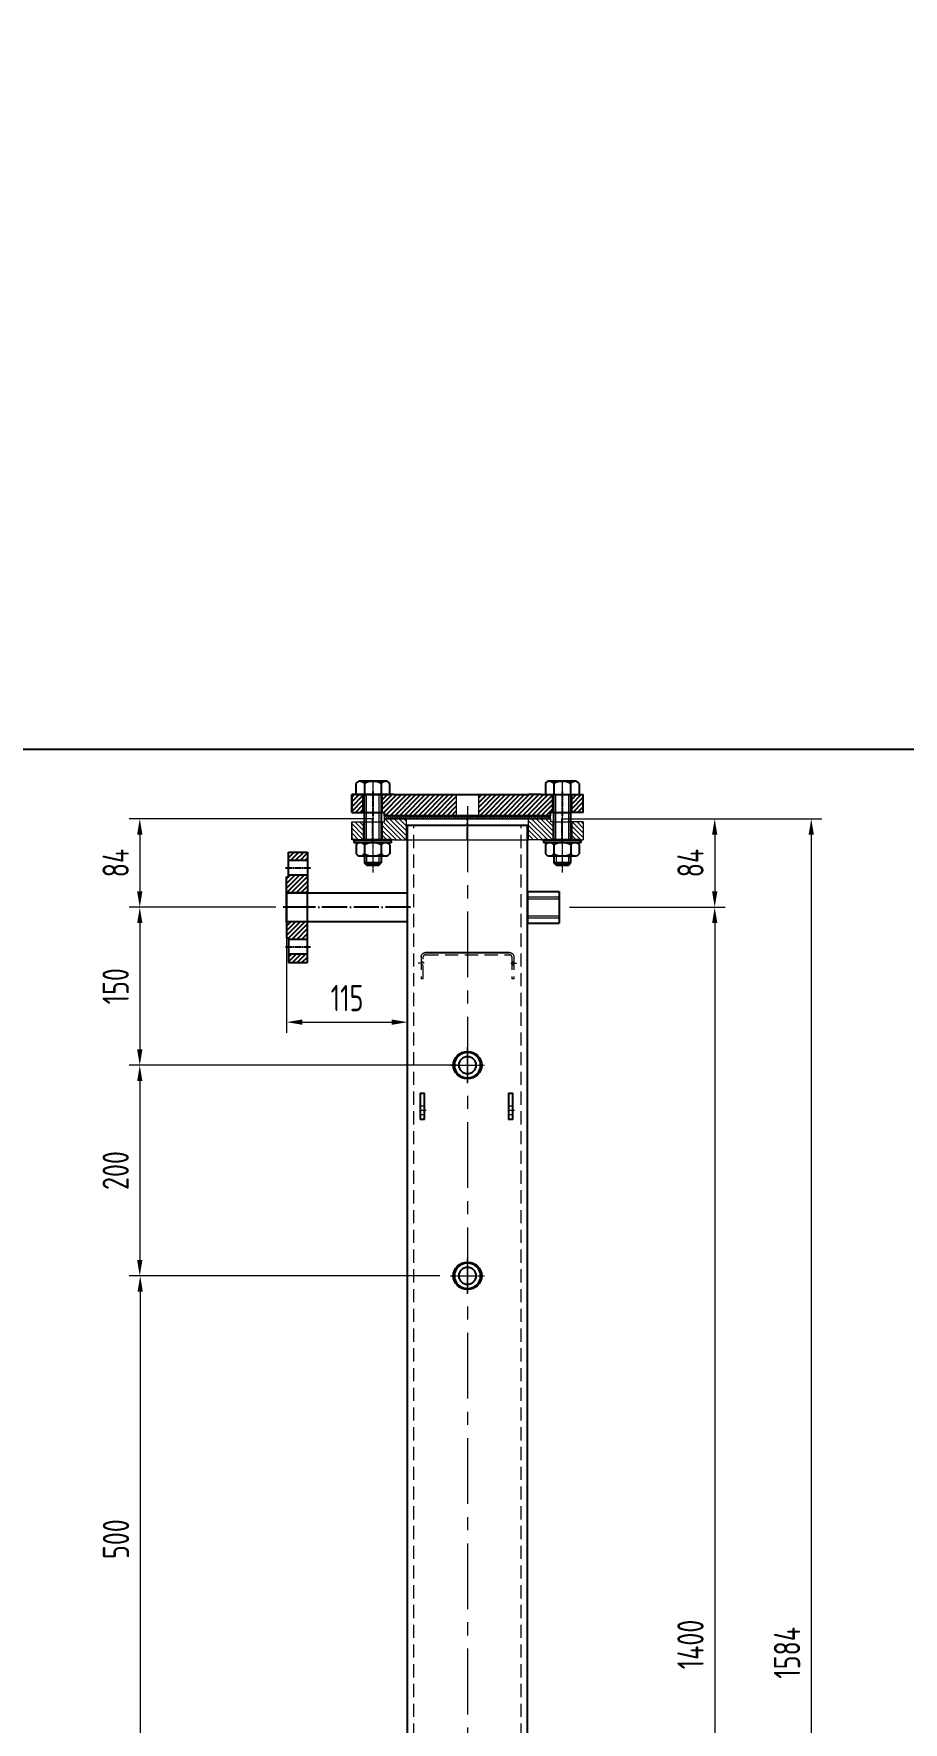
# Model space of a CAD drawing. Header units: millimetres. Extents: x -46397 to 283259, y -8690 to 23983.
# Drawn here: x 221062 to 221888, y -850 to 754 of the extents above; entities that cross this region are included whole.
import ezdxf
from ezdxf import colors
from ezdxf.entities.mleader import LeaderData, LeaderLine
from ezdxf.math import Vec2, Vec3

# ---------------------------------------------------------------- set-up
doc = ezdxf.new("R2010")
doc.units = ezdxf.units.MM
for name, pattern in [('ACAD_ISO04W100', [30, 24, -3, 0, -3]), ('AM_ISO08W050', [18, 12, -1.5, 3, -1.5]), ('AM_ISO08W050x2', [9, 6, -0.75, 1.5, -0.75]), ('CENTER', [2, 1.25, -0.25, 0.25, -0.25]), ('HIDDEN', [0.375, 0.25, -0.125]), ('HIDDENX2', [0.75, 0.5, -0.25])]:
    doc.linetypes.add(name, pattern=pattern)
doc.layers.get('Defpoints').update_dxf_attribs({"lineweight": 0})
for name, color, linetype, lineweight in [('AM_7', 4, 'AM_ISO08W050', 25), ('Dtext', 255, 'Continuous', 20), ('DUONGCHINH', 7, 'Continuous', 25), ('Long_AM_Hidden', 4, 'HIDDEN', 9), ('Long_AM_manh', 6, 'Continuous', 9), ('Long_AM_Visible', 30, 'Continuous', 25), ('Long_Centerline', 1, 'CENTER', 9), ('Long_Dim', 3, 'Continuous', 9), ('net dut', 127, 'HIDDENX2', 9), ('Standard', 7, 'Continuous', 0)]:
    doc.layers.add(name, color=color, linetype=linetype, lineweight=lineweight)
doc.styles.add('Chu va so', font='arial.ttf')
doc.styles.add('GHI CHÚ 3', font='isocp_IV25.ttf', dxfattribs={"width": 0.8})
doc.styles.get("Standard").update_dxf_attribs({"font": 'isocp.shx', "width": 0.8})
doc.styles.add('TCVN', font='arial.ttf')
doc.dimstyles.new('Vuong_DIM', dxfattribs={"dimtxt": 2.5, "dimasz": 2.3, "dimexe": 1.25, "dimexo": 0, "dimtad": 1, "dimtoh": 1, "dimdec": 0, "dimdsep": 46, "dimtxsty": 'GHI CHÚ 3', "dimcen": 2.3, "dimclrd": 9, "dimclre": 9, "dimclrt": 2, "dimadec": 0, "dimazin": 0, "dimtm": 1e-09, "dimtfac": 1, "dimtdec": 0, "dimtofl": 0, "dimtmove": 1, "dimatfit": 3, "dimfxl": 1, "dimtfill": 1, "dimlwd": 9, "dimlwe": 9, "dimarcsym": 1})

# ---------------------------------------------------------------- blocks, each defined once
blk = doc.blocks.new('_Dot')
at = {"color": 0, "linetype": 'ByBlock', "lineweight": -2}
blk.add_line((-0.5, 0), (-1, 0), dxfattribs=at)
at = {"color": 0, "linetype": 'ByBlock', "const_width": 0.5}
blk.add_lwpolyline([(-0.25, 0, 1), (0.25, 0, 1)], format="xyb", close=True, dxfattribs=at)
blk = doc.blocks.new('DFDAFDFSDAFSDAF')
for p, q in [((54575.1, 32985.7), (54575.1, 32955.7)), ((54575.1, 32985.7), (54605.1, 32985.7)), ((54605.1, 32985.7), (54605.1, 32955.7)), ((54575.1, 32955.7), (54605.1, 32955.7))]:
    blk.add_line(p, q)
at = {"layer": 'net dut', "linetype": 'ByBlock', "lineweight": 5, "ltscale": 20}
for p, q in [((54575.1, 32980.7), (54605.1, 32980.7)), ((54575.1, 32978.7), (54605.1, 32978.7)), ((54575.1, 32962.7), (54605.1, 32962.7)), ((54575.1, 32960.7), (54605.1, 32960.7))]:
    blk.add_line(p, q, dxfattribs=at)
blk = doc.blocks.new('*U2574')
at = {"color": 1, "linetype": 'ACAD_ISO04W100'}
blk.add_line((0, 118), (0, -3), dxfattribs=at)
at = {"color": 2}
blk.add_lwpolyline([(13.35, 0), (13.35, 115), (-13.35, 115), (-13.35, 0)], close=True, dxfattribs=at)
blk = doc.blocks.new('*U2573')
h = blk.add_hatch()
h.set_pattern_fill('ANSI31', color=1, angle=-90)
h.set_pattern_definition([(315, (19, -13), (2.24506, 2.24506), [])])
h.paths.add_polyline_path([(13, 9.5), (13, 17.5), (-5, 17.5), (-5, 16), (-7, 16), (-7, 0.75), (13, 0.75)])
h.paths.add_polyline_path([(13, 31.5), (13, 39.5), (-5, 39.5), (-5, 31.5)])
h.paths.add_polyline_path([(-7, -26.75), (-7, -42), (-5, -42), (-5, -43.5), (13, -43.5), (13, -35.5), (13, -26.75)])
h.paths.add_polyline_path([(-5, -57.5), (-5, -65.5), (13, -65.5), (13, -57.5)])
for p, q in [((-5, 16), (-5, 39.5)), ((-5, 39.5), (13, 39.5)), ((13, 39.5), (13, 9.5)), ((13, 31.5), (-5, 31.5)), ((13, 17.5), (-5, 17.5)), ((-7, 0.75), (-7, 16)), ((-7, 16), (-5, 16)), ((13, 0.75), (-7, 0.75)), ((-7, 0.75), (-7, -26.75)), ((13, 9.5), (13, 0.75)), ((13, 0.75), (13, -26.75)), ((13, -26.75), (-7, -26.75)), ((-7, -26.75), (-7, -42)), ((13, -35.5), (13, -26.75)), ((-7, -42), (-5, -42)), ((-5, -42), (-5, -65.5)), ((13, -43.5), (-5, -43.5)), ((13, -65.5), (13, -35.5)), ((13, -57.5), (-5, -57.5)), ((-5, -65.5), (13, -65.5))]:
    blk.add_line(p, q)
at = {"layer": 'AM_7', "linetype": 'AM_ISO08W050x2'}
for p, q in [((-8, 24.5), (16, 24.5)), ((-8, -50.5), (16, -50.5))]:
    blk.add_line(p, q, dxfattribs=at)
at = {"layer": 'AM_7'}
blk.add_line((15.88, -13), (-10, -13), dxfattribs=at)
blk = doc.blocks.new('erdgcxvb')
at = {"xscale": -1, "rotation": 180}
blk.add_blockref('*U2573', (-136, -13), dxfattribs=at)
at = {"rotation": 270}
blk.add_blockref('*U2574', (-143, 0), dxfattribs=at)
blk = doc.blocks.new('sfsdfdssfdsfd')
at = {"layer": 'Long_AM_Hidden', "ltscale": 2, "extrusion": (1.33907e-16, 1, -1.2399e-16)}
for p, q in [((-82.2, 4), (-86.2, 4)), ((1.8, 4), (-2.2, 4)), ((-82.2, -4), (-86.2, -4)), ((1.8, -4), (-2.2, -4))]:
    blk.add_line(p, q, dxfattribs=at)
at = {"layer": 'Long_AM_Visible', "extrusion": (1.33907e-16, 1, -1.2399e-16)}
for p, q in [((-82.2, 8.5), (-86.2, 8.5)), ((-86.2, -16.5), (-86.2, 8.5)), ((-82.2, 8.5), (-82.2, -16.5)), ((1.8, 8.5), (-2.2, 8.5)), ((-2.2, -16.5), (-2.2, 8.5)), ((1.8, 8.5), (1.8, -16.5)), ((-86.2, -16.5), (-82.2, -16.5)), ((-2.2, -16.5), (1.8, -16.5))]:
    blk.add_line(p, q, dxfattribs=at)
at = {"layer": 'Long_Centerline', "ltscale": 5}
for p, q in [((-80.6, 0), (-87.4, 0)), ((3.4, 0), (-3.4, 0))]:
    blk.add_line(p, q, dxfattribs=at)
blk = doc.blocks.new('sfddsfdsfd')
at = {"layer": 'Long_AM_Visible'}
blk.add_ellipse((0, 0.3), major_axis=(-13.5, 0), ratio=0.965926, start_param=-3.141592653589793, end_param=3.141592653589794, dxfattribs=at)
at = {"layer": 'Long_AM_Visible', "extrusion": (0, 0, -1)}
for major_axis in [(-12.5, 0), (-8.25, 0)]:
    blk.add_ellipse((0, 0.3), major_axis=major_axis, ratio=0.965926, start_param=-3.141592653589794, end_param=3.141592653589793, dxfattribs=at)
at = {"layer": 'Long_Centerline'}
for p, q in [((0, -16.9), (0, 17.4)), ((-16.1, 0.3), (16.1, 0.3))]:
    blk.add_line(p, q, dxfattribs=at)
blk = doc.blocks.new('*D2397')
at = {"layer": 'Defpoints', "color": 0, "transparency": 16777216}
for p in [(221553.2, 8.1, -1), (221561.2, -75.9, -1), (221709, -75.9)]:
    blk.add_point(p, dxfattribs=at)
at = {"layer": 'Long_Dim', "color": 9, "lineweight": 9, "transparency": 16777216}
for p, q in [((221563.2, 8.1), (221719, 8.1)), ((221709, -6.9), (221709, -60.9)), ((221571.2, -75.9), (221719, -75.9))]:
    blk.add_line(p, q, dxfattribs=at)
at = {"layer": 'Long_Dim', "color": 9, "transparency": 16777216}
for points in [[(221706.5, -6.9), (221711.5, -6.9), (221709, 8.1)], [(221706.5, -60.9), (221711.5, -60.9), (221709, -75.9)]]:
    blk.add_solid(points, dxfattribs=at)
at = {"layer": 'Long_Dim', "color": 2, "transparency": 16777216, "insert": (221686, -33.9), "char_height": 25, "attachment_point": 5, "rotation": 90, "style": 'GHI CHÚ 3', "bg_fill": 3, "box_fill_scale": 1.1, "bg_fill_color": 256, "bg_fill_true_color": 13158600, "bg_fill_transparency": 0}
blk.add_mtext('84', dxfattribs=at)
blk = doc.blocks.new('*D2396')
at = {"layer": 'Defpoints', "color": 0, "transparency": 16777216}
for p in [(221561.2, -75.9, -1), (221561.2, -1476, -1), (221709, -1476)]:
    blk.add_point(p, dxfattribs=at)
at = {"layer": 'Long_Dim', "color": 9, "lineweight": 9, "transparency": 16777216}
for p, q in [((221571.2, -75.9), (221719, -75.9)), ((221709, -90.9), (221709, -1461)), ((221571.2, -1476), (221719, -1476))]:
    blk.add_line(p, q, dxfattribs=at)
at = {"layer": 'Long_Dim', "color": 9, "transparency": 16777216}
for points in [[(221706.5, -90.9), (221711.5, -90.9), (221709, -75.9)], [(221706.5, -1461), (221711.5, -1461), (221709, -1476)]]:
    blk.add_solid(points, dxfattribs=at)
at = {"layer": 'Long_Dim', "color": 2, "transparency": 16777216, "insert": (221686, -776), "char_height": 25, "attachment_point": 5, "rotation": 90, "style": 'GHI CHÚ 3', "bg_fill": 3, "box_fill_scale": 1.1, "bg_fill_color": 256, "bg_fill_true_color": 13158600, "bg_fill_transparency": 0}
blk.add_mtext('1400', dxfattribs=at)
blk = doc.blocks.new('*D2219')
at = {"layer": 'Defpoints', "color": 0, "transparency": 16777216}
for p in [(221395.2, 8.1, -1), (221162.8, -75.9), (221302.2, -75.9, -1)]:
    blk.add_point(p, dxfattribs=at)
at = {"layer": 'Long_Dim', "color": 9, "lineweight": 9, "transparency": 16777216}
for p, q in [((221385.2, 8.1), (221152.8, 8.1)), ((221162.8, -6.9), (221162.8, -60.9)), ((221292.2, -75.9), (221152.8, -75.9))]:
    blk.add_line(p, q, dxfattribs=at)
at = {"layer": 'Long_Dim', "color": 9, "transparency": 16777216}
for points in [[(221160.3, -6.9), (221165.3, -6.9), (221162.8, 8.1)], [(221160.3, -60.9), (221165.3, -60.9), (221162.8, -75.9)]]:
    blk.add_solid(points, dxfattribs=at)
at = {"layer": 'Long_Dim', "color": 2, "transparency": 16777216, "insert": (221139.9, -33.9), "char_height": 25, "attachment_point": 5, "rotation": 90, "style": 'GHI CHÚ 3', "bg_fill": 3, "box_fill_scale": 1.1, "bg_fill_color": 256, "bg_fill_true_color": 13158600, "bg_fill_transparency": 0}
blk.add_mtext('84', dxfattribs=at)
blk = doc.blocks.new('*D2220')
at = {"layer": 'Defpoints', "color": 0, "transparency": 16777216}
for p in [(221302.2, -75.9, -1), (221162.8, -225.9), (221462.9, -225.9, -1)]:
    blk.add_point(p, dxfattribs=at)
at = {"layer": 'Long_Dim', "color": 9, "lineweight": 9, "transparency": 16777216}
for p, q in [((221292.2, -75.9), (221152.8, -75.9)), ((221162.8, -90.9), (221162.8, -210.9)), ((221452.9, -225.9), (221152.8, -225.9))]:
    blk.add_line(p, q, dxfattribs=at)
at = {"layer": 'Long_Dim', "color": 9, "transparency": 16777216}
for points in [[(221160.3, -90.9), (221165.3, -90.9), (221162.8, -75.9)], [(221160.3, -210.9), (221165.3, -210.9), (221162.8, -225.9)]]:
    blk.add_solid(points, dxfattribs=at)
at = {"layer": 'Long_Dim', "color": 2, "transparency": 16777216, "insert": (221139.9, -150.9), "char_height": 25, "attachment_point": 5, "rotation": 90, "style": 'GHI CHÚ 3', "bg_fill": 3, "box_fill_scale": 1.1, "bg_fill_color": 256, "bg_fill_true_color": 13158600, "bg_fill_transparency": 0}
blk.add_mtext('150', dxfattribs=at)
blk = doc.blocks.new('*D2393')
at = {"layer": 'Defpoints', "color": 0, "transparency": 16777216}
for p in [(221474.2, -225.9, -1), (221162.8, -425.9), (221458, -425.9, -1)]:
    blk.add_point(p, dxfattribs=at)
at = {"layer": 'Long_Dim', "color": 9, "lineweight": 9, "transparency": 16777216}
for p, q in [((221464.2, -225.9), (221152.8, -225.9)), ((221162.8, -240.9), (221162.8, -410.9)), ((221448, -425.9), (221152.8, -425.9))]:
    blk.add_line(p, q, dxfattribs=at)
at = {"layer": 'Long_Dim', "color": 9, "transparency": 16777216}
for points in [[(221160.3, -240.9), (221165.3, -240.9), (221162.8, -225.9)], [(221160.3, -410.9), (221165.3, -410.9), (221162.8, -425.9)]]:
    blk.add_solid(points, dxfattribs=at)
at = {"layer": 'Long_Dim', "color": 2, "transparency": 16777216, "insert": (221139.9, -325.9), "char_height": 25, "attachment_point": 5, "rotation": 90, "style": 'GHI CHÚ 3', "bg_fill": 3, "box_fill_scale": 1.1, "bg_fill_color": 256, "bg_fill_true_color": 13158600, "bg_fill_transparency": 0}
blk.add_mtext('200', dxfattribs=at)
blk = doc.blocks.new('*D2221')
at = {"layer": 'Defpoints', "color": 0, "transparency": 16777216}
for p in [(221458, -425.9, -1), (221163.2, -925.9), (221458, -925.9, -1)]:
    blk.add_point(p, dxfattribs=at)
at = {"layer": 'Long_Dim', "color": 9, "lineweight": 9, "transparency": 16777216}
for p, q in [((221448, -425.9), (221153.2, -425.9)), ((221163.2, -440.9), (221163.2, -910.9)), ((221448, -925.9), (221153.2, -925.9))]:
    blk.add_line(p, q, dxfattribs=at)
at = {"layer": 'Long_Dim', "color": 9, "transparency": 16777216}
for points in [[(221160.7, -440.9), (221165.7, -440.9), (221163.2, -425.9)], [(221160.7, -910.9), (221165.7, -910.9), (221163.2, -925.9)]]:
    blk.add_solid(points, dxfattribs=at)
at = {"layer": 'Long_Dim', "color": 2, "transparency": 16777216, "insert": (221140.2, -675.9), "char_height": 25, "attachment_point": 5, "rotation": 90, "style": 'GHI CHÚ 3', "bg_fill": 3, "box_fill_scale": 1.1, "bg_fill_color": 256, "bg_fill_true_color": 13158600, "bg_fill_transparency": 0}
blk.add_mtext('500', dxfattribs=at)
blk = doc.blocks.new('*D2233')
at = {"layer": 'Defpoints', "color": 0, "transparency": 16777216}
for p in [(221553.2, 8.1, -1), (221531.2, -1575.9, -1), (221800.7, -1575.9)]:
    blk.add_point(p, dxfattribs=at)
at = {"layer": 'Long_Dim', "color": 9, "lineweight": 9, "transparency": 16777216}
for p, q in [((221563.2, 8.1), (221810.7, 8.1)), ((221800.7, -6.9), (221800.7, -1560.9)), ((221541.2, -1575.9), (221810.7, -1575.9))]:
    blk.add_line(p, q, dxfattribs=at)
at = {"layer": 'Long_Dim', "color": 9, "transparency": 16777216}
for points in [[(221798.2, -6.9), (221803.2, -6.9), (221800.7, 8.1)], [(221798.2, -1560.9), (221803.2, -1560.9), (221800.7, -1575.9)]]:
    blk.add_solid(points, dxfattribs=at)
at = {"layer": 'Long_Dim', "color": 2, "transparency": 16777216, "insert": (221777.7, -783.9), "char_height": 25, "attachment_point": 5, "rotation": 90, "style": 'GHI CHÚ 3', "bg_fill": 3, "box_fill_scale": 1.1, "bg_fill_color": 256, "bg_fill_true_color": 13158600, "bg_fill_transparency": 0}
blk.add_mtext('1584', dxfattribs=at)
blk = doc.blocks.new('*D2235')
at = {"layer": 'Defpoints', "color": 0, "transparency": 16777216}
for p in [(221302.2, -75.9, -1), (221417.2, -138, -1), (221417.2, -185)]:
    blk.add_point(p, dxfattribs=at)
at = {"layer": 'Long_Dim', "color": 9, "lineweight": 9, "transparency": 16777216}
for p, q in [((221302.2, -85.9), (221302.2, -195)), ((221417.2, -148), (221417.2, -195)), ((221317.2, -185), (221402.2, -185))]:
    blk.add_line(p, q, dxfattribs=at)
at = {"layer": 'Long_Dim', "color": 9, "transparency": 16777216}
for points in [[(221317.2, -182.5), (221317.2, -187.5), (221302.2, -185)], [(221402.2, -182.5), (221402.2, -187.5), (221417.2, -185)]]:
    blk.add_solid(points, dxfattribs=at)
at = {"layer": 'Long_Dim', "color": 2, "transparency": 16777216, "insert": (221359.7, -162.1), "char_height": 25, "attachment_point": 5, "style": 'GHI CHÚ 3', "bg_fill": 3, "box_fill_scale": 1.1, "bg_fill_color": 256, "bg_fill_true_color": 13158600, "bg_fill_transparency": 0}
blk.add_mtext('115', dxfattribs=at)
blk = doc.blocks.new('*U2563')
h = blk.add_hatch()
h.set_pattern_fill('ANSI31', color=1)
h.paths.add_polyline_path([(-110, -37), (-99, -37), (-99, -20), (-110, -20)])
h.paths.add_polyline_path([(-70, -20), (-81, -20), (-81, -37), (-79, -37), (-79, -40), (-58, -40), (-58, -20)])
h.paths.add_polyline_path([(70, -20), (58, -20), (58, -40), (79, -40), (79, -37), (81, -37), (81, -20)])
h.paths.add_polyline_path([(110, -20), (99, -20), (99, -37), (110, -37)])
for p, q in [((-110, -37), (-110, -20)), ((-99, -20), (-110, -20)), ((-110, -20), (-110, -37)), ((-99, -37), (-99, -20)), ((-90, -20), (-99, -20)), ((-81, -20), (-90, -20)), ((-81, -37), (-81, -20)), ((-70, -20), (-81, -20)), ((-70, -20), (-58, -20)), ((-58, -20), (-58, -40)), ((-58, -20), (0, -20)), ((0, -20), (58, -20)), ((58, -20), (58, -40)), ((70, -20), (58, -20)), ((70, -20), (81, -20)), ((81, -37), (81, -20)), ((81, -20), (90, -20)), ((90, -20), (99, -20)), ((99, -37), (99, -20)), ((99, -20), (110, -20)), ((110, -37), (110, -20)), ((-110, -37), (-99, -37)), ((-99, -37), (-90, -37)), ((-90, -37), (-81, -37)), ((-81, -37), (-79, -37)), ((-79, -40), (-79, -37)), ((-58, -40), (-79, -40)), ((-58, -40), (58, -40)), ((58, -40), (79, -40)), ((79, -40), (79, -37)), ((81, -37), (79, -37)), ((81, -37), (90, -37)), ((90, -37), (99, -37)), ((110, -37), (99, -37))]:
    blk.add_line(p, q)
at = {"layer": 'AM_7', "linetype": 'AM_ISO08W050x2'}
for p, q in [((-90, -17), (-90, -40)), ((90, -17), (90, -40))]:
    blk.add_line(p, q, dxfattribs=at)
at = {"layer": 'AM_7'}
blk.add_line((0, -20), (0, -43), dxfattribs=at)
blk = doc.blocks.new('gfdgdfgdfgd')
h = blk.add_hatch()
h.set_pattern_fill('ANSI31', color=256, scale=10)
h.set_pattern_definition([(45, (26713.8207, 19476.6653), (-0.8838835, 0.8838835), [])])
h.paths.add_polyline_path([(26634.8, 20151.7), (26792.8, 20151.7), (26792.8, 20154.7), (26634.8, 20154.7)])
at = {"color": 0}
blk.add_lwpolyline([(26634.8, 20151.7), (26792.8, 20151.7), (26792.8, 20154.7), (26634.8, 20154.7)], close=True, dxfattribs=at)
at = {"xscale": -1, "rotation": 180}
blk.add_blockref('*U2563', (26713.8, 20111.7), dxfattribs=at)
blk = doc.blocks.new('DDASFDFASDFDASF')
at = {"layer": 'Long_AM_Visible'}
for p, q in [((1615091.8, 228300.4), (1615091.8, 228294)), ((1615094.8, 228302), (1615097.8, 228302)), ((1615097.8, 228302), (1615109.8, 228302)), ((1615097.8, 228300.4), (1615097.8, 228294)), ((1615109.8, 228302), (1615112.8, 228302)), ((1615109.8, 228300.4), (1615109.8, 228294)), ((1615115.8, 228300.4), (1615115.8, 228294)), ((1615094.8, 228292.4), (1615097.8, 228292.4)), ((1615097.8, 228292.4), (1615109.8, 228292.4)), ((1615109.8, 228292.4), (1615112.8, 228292.4))]:
    blk.add_line(p, q, dxfattribs=at)
for centre, radius, start, end in [((1615094.8, 228298.4), 3.6, 33.6174, 146.3826), ((1615103.8, 228290), 12, 59.9946, 120.0054), ((1615112.8, 228298.4), 3.6, 33.6174, 146.3826), ((1615094.8, 228296), 3.6, 213.6174, 326.3826), ((1615103.8, 228304.4), 12, 239.9946, 300.0054), ((1615112.8, 228296), 3.6, 213.6174, 326.3826)]:
    blk.add_arc(centre, radius, start, end, dxfattribs=at)
blk = doc.blocks.new('sdfdsfds')
at = {"layer": 'Long_AM_manh'}
for p, q in [((-6, -23), (-6, 20)), ((5.9, 20), (5.9, -23)), ((-5.9, -38.2), (-5.9, -47)), ((5.9, -38.2), (5.9, -47))]:
    blk.add_line(p, q, dxfattribs=at)
at = {"layer": 'Long_AM_Visible'}
for p, q in [((-8, 32.8), (-12, 32.8)), ((-12, 32.8), (-8, 32.8)), ((8, 32.8), (-8, 32.8)), ((-8, 32.8), (8, 32.8)), ((12, 32.8), (8, 32.8)), ((8, 32.8), (12, 32.8)), ((-16, 30.7), (-16, 20)), ((-16, 30.7), (-16, 20)), ((-16, 20), (16, 20)), ((-8, 30.7), (-8, 20)), ((-8, 30.7), (-8, 20)), ((-8, -23), (-8, 20)), ((8, 30.7), (8, 20)), ((8, 30.7), (8, 20)), ((8, 20), (8, -23)), ((16, 30.7), (16, 20)), ((16, 30.7), (16, 20)), ((-8, -38.2), (-8, -44.9)), ((-8, -38.2), (-8, -44.9)), ((-5.9, -47), (-8, -44.9)), ((8, -44.9), (-8, -44.9)), ((-5.9, -47), (-8, -44.9)), ((-8, -44.9), (8, -44.9)), ((5.9, -47), (-5.9, -47)), ((-5.9, -47), (5.9, -47)), ((5.9, -47), (8, -44.9)), ((5.9, -47), (8, -44.9)), ((8, -38.2), (8, -44.9)), ((8, -38.2), (8, -44.9))]:
    blk.add_line(p, q, dxfattribs=at)
blk.add_lwpolyline([(17.6, -25.4), (-17.6, -25.4), (-17.6, -23), (17.6, -23)], close=True, dxfattribs=at)
blk.add_lwpolyline([(-16, -23), (-17.6, -23), (-17.6, -25.4), (17.6, -25.4), (17.6, -23), (-8, -23)], dxfattribs=at)
for centre, radius, start, end in [((-12, 28), 4.8, 33.6009, 146.3661), ((-12, 28), 4.8, 33.6009, 146.3662), ((0, 16.8), 16, 59.9781, 119.9889), ((0, 16.8), 16, 59.9781, 119.989), ((12, 28), 4.8, 33.6009, 146.3661), ((12, 28), 4.8, 33.6009, 146.3662)]:
    blk.add_arc(centre, radius, start, end, dxfattribs=at)
at = {"layer": 'Long_Centerline', "linetype": 'CENTER'}
blk.add_line((0, 33.8), (0, -53.9), dxfattribs=at)
at = {"layer": 'DUONGCHINH', "xscale": 1.333333333553129, "yscale": 1.333333333553129, "zscale": 1.333333333553129, "rotation": 359.9835411540283}
blk.add_blockref('DDASFDFASDFDASF', (-2153559, -303809.5), dxfattribs=at)
blk = doc.blocks.new('*U2444')
at = {"lineweight": 25}
for points in [[(0, 0), (4021.1, 0), (4021.1, 2634), (0, 2634)], [(0, 0), (3040.4, 0), (3040.4, 2634), (0, 2634)]]:
    blk.add_lwpolyline(points, close=True, dxfattribs=at)
at = {"layer": 'Dtext', "ltscale": 0.1}
for tag, p, height, style in [('REV_3', (3066.3, 989.4), 17.5, 'TCVN'), ('FOR_APPROVAL3', (3241.4, 988.1, -0.2), 21, 'TCVN'), ('REV_2', (3066.3, 924), 17.5, 'TCVN'), ('FOR_APPROVAL2', (3241.4, 922.7, -0.2), 21, 'TCVN'), ('REV_1', (3066.3, 858.6), 17.5, 'TCVN'), ('FOR_APPROVAL1', (3241.4, 857.3, -0.2), 21, 'TCVN'), ('NGUOI_VE', (3428, 792.3, -0.1), 21, 'TCVN'), ('NGUOI_KIEM_2', (3613.7, 792.3, -0.2), 21, 'TCVN'), ('NGUOI_DUYET', (3838.1, 792.3, -0.2), 21, 'TCVN'), ('REV_0', (3066.3, 793.2), 17.5, 'TCVN'), ('1.1_A4', (3849.3, 39.9, -0.2), 21, 'Chu va so'), ('A4_A4', (3919.3, 39.9, -0.2), 21, 'Chu va so'), ('REV.', (3976.8, 39.9, -0.2), 21, 'Chu va so')]:
    blk.add_attdef(tag, p, '', height=height, dxfattribs=dict(at, style=style))
for tag, p, height, style, width in [('NGAY_REV03', (3110.6, 988.1, -0.2), 18.2, 'TCVN', 0.95), ('NGAY_REV02', (3110.6, 922.7, -0.2), 18.2, 'TCVN', 0.95), ('NGAY_REV01', (3110.6, 857.3, -0.2), 18.2, 'TCVN', 0.95), ('NGAY_REV0', (3110.6, 792, -0.2), 18.2, 'TCVN', 0.95), ('DWD.NO', (3109, 17.1, -0.2), 28, 'Chu va so', 0.85)]:
    blk.add_attdef(tag, p, '', height=height, dxfattribs=dict(at, style=style, width=width))
at = {"layer": 'Dtext', "lineweight": 25, "ltscale": 0.1, "style": 'Chu va so'}
for tag, p, height in [('PROJECT_CODE', (3311.5, 329.3), 42), ('TITLE1', (3129.5, 251.1, -0.2), 28), ('TITLE2', (3129.5, 185.2, -0.2), 28), ('TITLE3', (3129.5, 119.8, -0.2), 28)]:
    blk.add_attdef(tag, p, '', height=height, dxfattribs=at)

msp = doc.modelspace()

# ---------------------------------------------------------------- linework, layer by layer
for p, q in [((221375.15, 31.08, -1.05), (221364.15, 31.08, -1.05)), ((221384.15, 31.08, -1.05), (221375.15, 31.08, -1.05)), ((221393.15, 31.08, -1.05), (221384.15, 31.08, -1.05)), ((221404.15, 31.08, -1.05), (221393.15, 31.08, -1.05)), ((221404.15, 31.08, -1.05), (221416.15, 31.08, -1.05)), ((221416.15, 31.08, -1.05), (221474.15, 31.08, -1.05)), ((221419.65, 31.08, -1.05), (221528.65, 31.08, -1.05)), ((221474.15, 31.08, -1.05), (221532.15, 31.08, -1.05)), ((221544.15, 31.08, -1.05), (221532.15, 31.08, -1.05)), ((221544.15, 31.08, -1.05), (221555.15, 31.08, -1.05)), ((221555.15, 31.08, -1.05), (221564.15, 31.08, -1.05)), ((221564.15, 31.08, -1.05), (221573.15, 31.08, -1.05)), ((221573.15, 31.08, -1.05), (221584.15, 31.08, -1.05))]:
    msp.add_line(p, q)
at = {"layer": 'Long_AM_Hidden', "ltscale": 50}
for p, q in [((221423.15, -1575.92, -1.05), (221423.15, 2.08, -1.05)), ((221525.15, -1575.92, -1.05), (221525.15, 2.08, -1.05))]:
    msp.add_line(p, q, dxfattribs=at)
at = {"layer": 'Long_AM_Hidden', "ltscale": 50, "extrusion": (4.9415e-32, 1, 2.22545e-16)}
for p, q in [((221430.15, -122.92, -1.05), (221430.15, -143.92, -1.05)), ((221430.15, -127.42, -1.05), (221432.15, -127.42, -1.05)), ((221432.15, -143.92, -1.05), (221432.15, -122.92, -1.05)), ((221434.15, -120.92, -1.05), (221514.15, -120.92, -1.05)), ((221516.15, -122.92, -1.05), (221516.15, -143.92, -1.05)), ((221516.15, -127.42, -1.05), (221518.15, -127.42, -1.05)), ((221518.15, -122.92, -1.05), (221518.15, -143.92, -1.05)), ((221430.15, -130.42, -1.05), (221432.15, -130.42, -1.05)), ((221432.15, -143.92, -1.05), (221430.15, -143.92, -1.05)), ((221516.15, -130.42, -1.05), (221518.15, -130.42, -1.05)), ((221518.15, -143.92, -1.05), (221516.15, -143.92, -1.05))]:
    msp.add_line(p, q, dxfattribs=at)
at = {"layer": 'Long_AM_Hidden', "ltscale": 50, "extrusion": (-2.22045e-16, 2.22545e-16, -1)}
for centre, start, end in [((-221434.15, -122.92, 1.05), 0, 90), ((-221514.15, -122.92, 1.05), 90, 180)]:
    msp.add_arc(centre, 4, start, end, dxfattribs=at)
at = {"layer": 'Long_AM_Hidden', "ltscale": 50}
for centre, start, end in [((221434.15, -122.92, -1.05), 90, 180), ((221514.15, -122.92, -1.05), 0, 90)]:
    msp.add_arc(centre, 2, start, end, dxfattribs=at)
at = {"layer": 'Long_AM_Visible'}
msp.add_line((221531.15, -1575.92, -1.05), (221531.15, 2.08, -1.05), dxfattribs=at)
at = {"layer": 'Long_AM_Visible', "extrusion": (4.9415e-32, 1, 2.22545e-16)}
msp.add_line((221434.15, -118.92, -1.05), (221514.15, -118.92, -1.05), dxfattribs=at)
at = {"layer": 'Long_Centerline', "ltscale": 50}
msp.add_line((221474.15, 20.08, -1.05), (221474.15, -1689, -1.05), dxfattribs=at)
at = {"layer": 'Long_Centerline', "ltscale": 0.2}
for p, q in [((221432.94, -128.92, -1.05), (221427.21, -128.92, -1.05)), ((221515.37, -128.92, -1.05), (221521.09, -128.92, -1.05))]:
    msp.add_line(p, q, dxfattribs=at)
at = {"layer": 'Standard', "elevation": -1.05}
msp.add_lwpolyline([(221484.8, 31.08), (221463.5, 31.08), (221463.5, 11.08), (221484.8, 11.08)], close=True, dxfattribs=at)

# ---------------------------------------------------------------- block references
msp.add_blockref('erdgcxvb', (221445.1, -75.92, -1.05))
at = {"layer": 'Long_AM_Hidden', "ltscale": 50, "xscale": -1, "rotation": 180}
msp.add_blockref('sfsdfdssfdsfd', (221515.35, -268.92, -1.05), dxfattribs=at)
at = {"layer": 'Long_AM_Visible', "extrusion": (-8.88178e-16, 0, -1), "xscale": -0.999999, "yscale": 0.999999, "zscale": -0.999999}
msp.add_blockref('DFDAFDFSDAFSDAF', (-166956.1, -33046.54, 1.05), dxfattribs=at)
at = {"layer": 'Long_AM_Visible'}
for p in [(221474.15, -226.17, -1.05), (221474.15, -426.17, -1.05)]:
    msp.add_blockref('sfddsfdsfd', p, dxfattribs=at)

# ---------------------------------------------------------------- leaders
at = {"color": 3, "ltscale": 5}
ml = msp.add_multileader_mtext('Standard', dxfattribs=at)
ml.set_content('{\\fArial|b0|i0|c0|p34;Khoan lỗ %%C10 cho cùm ống DN200 (theo thực tế)}', color=3)
ml.set_leader_properties(lineweight=9)
ml.set_arrow_properties(name='DOT')
ml.build(insert=Vec2(0, 0))
ml.multileader.update_dxf_attribs({"has_dogleg": 0, "text_left_attachment_type": 5, "text_right_attachment_type": 6, "dogleg_length": 0.1, "arrow_head_size": 17.4, "scale": 300})
ctx = ml.context
ctx.base_point, ctx.scale, ctx.char_height, ctx.arrow_head_size, ctx.landing_gap_size, ctx.plane_origin = Vec3(148509.96, 665.28), 300, 24, 17.4, 18, Vec3(149312.43, -378.76)
ctx.left_attachment, ctx.right_attachment = 5, 6
notes = []
notes.append((ctx, [(0, (1, 1, 0), (148878.33, 716.29), (-1, 0), 30, [(0, [(149054.42, 441.35)], 0, [])])]))
ctx.mtext.insert, ctx.mtext.width, ctx.mtext.flow_direction = Vec3(148527.96, 747.35), 309.9931, 5
ml = msp.add_multileader_mtext('Standard', dxfattribs=at)
ml.set_content('{\\fArial|b0|i0|c0|p34;Khoan lỗ %%C10 cho cùm ống DN100 (theo thực tế)}', color=3)
ml.set_leader_properties(lineweight=9)
ml.set_arrow_properties(name='DOT')
ml.build(insert=Vec2(0, 0))
ml.multileader.update_dxf_attribs({"has_dogleg": 0, "text_left_attachment_type": 5, "text_right_attachment_type": 6, "dogleg_length": 0.1, "arrow_head_size": 17.4, "scale": 300})
ctx = ml.context
ctx.base_point, ctx.scale, ctx.char_height, ctx.arrow_head_size, ctx.landing_gap_size, ctx.plane_origin = Vec3(149602.55, 578.05), 300, 24, 17.4, 18, Vec3(149253.66, -389.59)
ctx.left_attachment, ctx.right_attachment = 5, 6
notes.append((ctx, [(0, (1, 1, 0), (149572.55, 578.05), (1, 0), 30, [(0, [(149511.66, 430.53)], 0, [])])]))
ctx.mtext.insert, ctx.mtext.width, ctx.mtext.flow_direction = Vec3(149620.55, 660.13), 306.4046, 5
for ctx, leaders in notes:
    for number, flags, end, landing, length, lines in leaders:
        leader = LeaderData()
        leader.index, (leader.has_last_leader_line, leader.has_dogleg_vector, leader.attachment_direction) = number, flags
        leader.last_leader_point, leader.dogleg_vector, leader.dogleg_length = Vec3(end), Vec3(landing), length
        for number, points, colour, breaks in lines:
            line = LeaderLine()
            line.index, line.vertices, line.color, line.breaks = number, Vec3.list(points), colors.encode_raw_color(colour), breaks
            leader.lines.append(line)
        ctx.leaders.append(leader)

# ---------------------------------------------------------------- next in the draw order: dimensions: what is measured, and where the dimension line sits
at = {"layer": 'Long_Dim'}
for base, p1, p2, picture, middle in [((221162.84, -75.92), (221395.15, 8.08, -1.05), (221302.15, -75.92, -1.05), '*D2219', (221139.85, -33.92)), ((221708.95, -75.91), (221553.15, 8.08, -1.05), (221561.15, -75.91, -1.05), '*D2397', (221685.96, -33.91))]:
    dim = msp.add_linear_dim(base=base, p1=p1, p2=p2, angle=90, dimstyle='Vuong_DIM', override={"dimtxt": 25, "dimasz": 15, "dimexe": 10, "dimexo": 10, "dimgap": 10}, dxfattribs=at)
    dim.commit()
    dim.dimension.update_dxf_attribs({"geometry": picture, "text_midpoint": middle})

# ---------------------------------------------------------------- next in the draw order: linework, layer by layer
for p, q in [((221364.15, 14.08, -1.05), (221364.15, 31.08, -1.05)), ((221364.15, 31.08, -1.05), (221364.15, 14.08, -1.05)), ((221375.15, 14.08, -1.05), (221375.15, 31.08, -1.05)), ((221393.15, 14.08, -1.05), (221393.15, 31.08, -1.05)), ((221364.15, 14.08, -1.05), (221375.15, 14.08, -1.05)), ((221375.15, 14.08, -1.05), (221384.15, 14.08, -1.05)), ((221384.15, 14.08, -1.05), (221393.15, 14.08, -1.05)), ((221393.15, 14.08, -1.05), (221395.15, 14.08, -1.05)), ((221395.15, 11.08, -1.05), (221395.15, 14.08, -1.05)), ((221416.15, 11.08, -1.05), (221395.15, 11.08, -1.05))]:
    msp.add_line(p, q)
at = {"layer": 'AM_7', "linetype": 'AM_ISO08W050x2'}
msp.add_line((221384.15, 34.08, -1.05), (221384.15, 11.08, -1.05), dxfattribs=at)

# ---------------------------------------------------------------- next in the draw order: block references
at = {"layer": 'Long_AM_Visible'}
msp.add_blockref('sdfdsfds', (221384.14, 11.08, -1.05), dxfattribs=at)

# ---------------------------------------------------------------- next in the draw order: dimensions: what is measured, and where the dimension line sits
at = {"layer": 'Long_Dim'}
for base, p1, p2, picture, middle in [((221162.84, -225.92), (221302.15, -75.92, -1.05), (221462.92, -225.92, -1.05), '*D2220', (221139.85, -150.92)), ((221708.95, -1476.02), (221561.15, -75.91, -1.05), (221561.15, -1476.02, -1.05), '*D2396', (221685.96, -775.97))]:
    dim = msp.add_linear_dim(base=base, p1=p1, p2=p2, angle=90, dimstyle='Vuong_DIM', override={"dimtxt": 25, "dimasz": 15, "dimexe": 10, "dimexo": 10, "dimgap": 10}, dxfattribs=at)
    dim.commit()
    dim.dimension.update_dxf_attribs({"geometry": picture, "text_midpoint": middle})

# ---------------------------------------------------------------- next in the draw order: dimensions: what is measured, and where the dimension line sits
for base, p1, p2, picture, middle in [((221800.67, -1575.92), (221553.15, 8.08, -1.05), (221531.15, -1575.92, -1.05), '*D2233', (221777.68, -783.92)), ((221162.84, -425.92), (221474.15, -225.92, -1.05), (221458.01, -425.92, -1.05), '*D2393', (221139.85, -325.92))]:
    dim = msp.add_linear_dim(base=base, p1=p1, p2=p2, angle=90, dimstyle='Vuong_DIM', override={"dimtxt": 25, "dimasz": 15, "dimexe": 10, "dimexo": 10, "dimgap": 10}, dxfattribs=at)
    dim.commit()
    dim.dimension.update_dxf_attribs({"geometry": picture, "text_midpoint": middle})
dim = msp.add_linear_dim(base=(221417.15, -185.04), p1=(221302.15, -75.92, -1.05), p2=(221417.15, -138.02, -1.05), dimstyle='Vuong_DIM', override={"dimtxt": 25, "dimasz": 15, "dimexe": 10, "dimexo": 10, "dimgap": 10}, dxfattribs=at)
dim.commit()
dim.dimension.update_dxf_attribs({"geometry": '*D2235', "text_midpoint": (221359.65, -162.05)})

# ---------------------------------------------------------------- next in the draw order: hatches: boundary and pattern name
h = msp.add_hatch()
h.set_pattern_fill('ANSI31', color=1)
h.set_pattern_definition([(45, (-102940.7097, -17102.1226), (-2.24506403, 2.24506403), [])])
h.paths.add_polyline_path([(221364.15, 14.08), (221375.15, 14.08), (221375.15, 31.08), (221364.15, 31.08)])
h.paths.add_polyline_path([(221404.15, 31.08), (221393.15, 31.08), (221393.15, 14.08), (221395.15, 14.08), (221395.15, 11.08), (221463.5, 11.08), (221463.5, 31.08)])
h.paths.add_polyline_path([(221544.15, 31.08), (221484.8, 31.08), (221484.8, 11.08), (221553.15, 11.08), (221553.15, 14.08), (221555.15, 14.08), (221555.15, 31.08)])
h.paths.add_polyline_path([(221584.15, 31.08), (221573.15, 31.08), (221573.15, 14.08), (221584.15, 14.08)])

# ---------------------------------------------------------------- next in the draw order: linework, layer by layer
for p, q in [((221555.15, 14.08, -1.05), (221555.15, 31.08, -1.05)), ((221573.15, 14.08, -1.05), (221573.15, 31.08, -1.05)), ((221584.15, 14.08, -1.05), (221584.15, 31.08, -1.05)), ((221416.15, 11.08, -1.05), (221532.15, 11.08, -1.05)), ((221532.15, 11.08, -1.05), (221553.15, 11.08, -1.05)), ((221553.15, 11.08, -1.05), (221553.15, 14.08, -1.05)), ((221555.15, 14.08, -1.05), (221553.15, 14.08, -1.05)), ((221555.15, 14.08, -1.05), (221564.15, 14.08, -1.05)), ((221564.15, 14.08, -1.05), (221573.15, 14.08, -1.05)), ((221584.15, 14.08, -1.05), (221573.15, 14.08, -1.05))]:
    msp.add_line(p, q)
at = {"layer": 'AM_7', "linetype": 'AM_ISO08W050x2'}
msp.add_line((221564.15, 34.08, -1.05), (221564.15, 11.08, -1.05), dxfattribs=at)

# ---------------------------------------------------------------- next in the draw order: block references
at = {"layer": 'Long_AM_Visible'}
msp.add_blockref('sdfdsfds', (221564.14, 11.08, -1.05), dxfattribs=at)
at = {"layer": 'Standard'}
msp.add_blockref('gfdgdfgdfgd', (194760.33, -20143.58, -1.05), dxfattribs=at)

# ---------------------------------------------------------------- next in the draw order: dimensions: what is measured, and where the dimension line sits
at = {"layer": 'Long_Dim'}
dim = msp.add_linear_dim(base=(221163.16, -925.92), p1=(221458.01, -425.92, -1.05), p2=(221458, -925.92, -1.05), angle=90, dimstyle='Vuong_DIM', override={"dimtxt": 25, "dimasz": 15, "dimexe": 10, "dimexo": 10, "dimgap": 10}, dxfattribs=at)
dim.commit()
dim.dimension.update_dxf_attribs({"geometry": '*D2221', "text_midpoint": (221140.17, -675.92)})

# ---------------------------------------------------------------- next in the draw order: linework, layer by layer
at = {"layer": 'Long_AM_Visible', "elevation": -1.05}
msp.add_lwpolyline([(221417.15, -1575.92), (221417.15, 2.08), (221531.15, 2.08)], dxfattribs=at)

# ---------------------------------------------------------------- next in the draw order: block references
at = {"xscale": 0.9084576280678549, "yscale": 0.9084576280678549, "zscale": 0.9084576280678549}
msp.add_blockref('*U2444', (220324.92, -2319.06, -0.23), dxfattribs=at)

doc.saveas('drawing.dxf')
